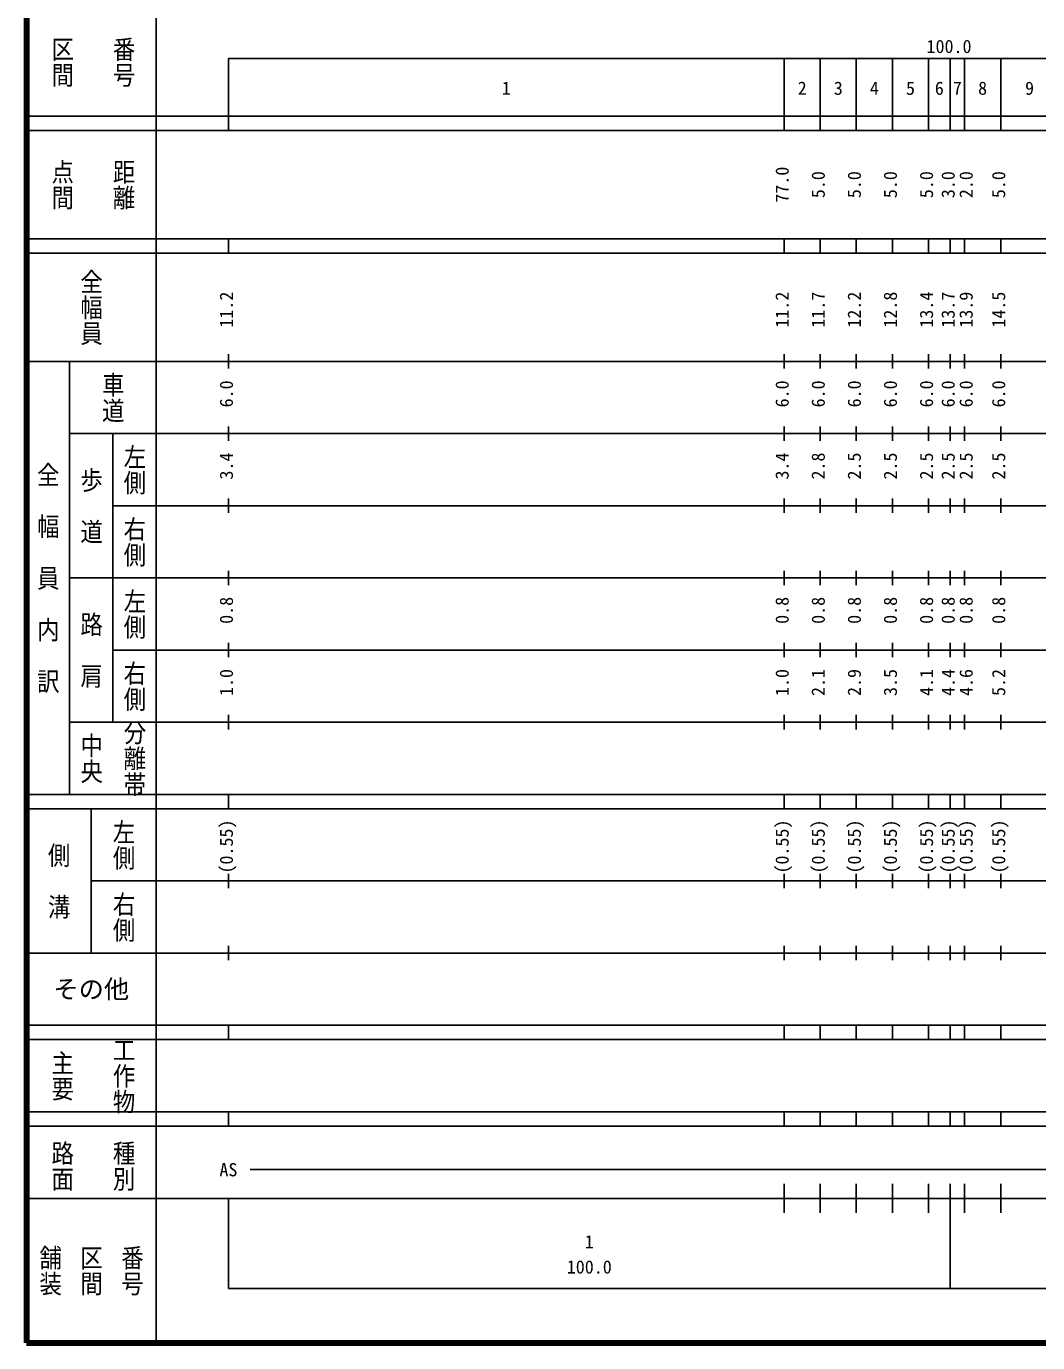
# Model space of a CAD drawing. Units: millimetres, scale not verified. Extents: x 40000 to 680000, y 20000 to 380000.
# Drawn here: x 40000 to 180125, y 20000 to 202446 of the extents above; entities that cross this region are included whole.
import ezdxf
from ezdxf.enums import TextEntityAlignment as Align

# ---------------------------------------------------------------- set-up
doc = ezdxf.new("R2010")
doc.units = ezdxf.units.MM
doc.header["$LTSCALE"] = 1000
doc.layers.add('M-TTL', color=2, linetype='Continuous', lineweight=140)
doc.layers.add('M-TTL-BAND', color=7, linetype='Continuous', lineweight=25)
doc.styles.add('@ＭＳ ゴシック', font='')
doc.styles.add('ＭＳ ゴシック', font='')
doc.styles.get('@ＭＳ ゴシック').set_extended_font_data('@MS Gothic')
doc.styles.get('ＭＳ ゴシック').set_extended_font_data('MS Gothic')

msp = doc.modelspace()

# ---------------------------------------------------------------- linework, layer by layer
at = {"layer": 'M-TTL'}
for p, q in [((40000, 380000), (40000, 20000)), ((40000, 20000), (680000, 20000))]:
    msp.add_line(p, q, dxfattribs=at)
at = {"layer": 'M-TTL-BAND'}
for p, q in [((58000, 370000), (58000, 20000)), ((68000, 198000), (579000, 198000)), ((68000, 198000), (68000, 188000)), ((145000, 188000), (145000, 198000)), ((150000, 188000), (150000, 198000)), ((155000, 188000), (155000, 198000)), ((160000, 188000), (160000, 198000)), ((165000, 188000), (165000, 198000)), ((168000, 188000), (168000, 198000)), ((170000, 188000), (170000, 198000)), ((175000, 188000), (175000, 198000)), ((40000, 190000), (579000, 190000)), ((40000, 188000), (579000, 188000)), ((40000, 173000), (579000, 173000)), ((68000, 171000), (68000, 173000)), ((145000, 171000), (145000, 173000)), ((150000, 171000), (150000, 173000)), ((155000, 171000), (155000, 173000)), ((160000, 171000), (160000, 173000)), ((165000, 171000), (165000, 173000)), ((168000, 171000), (168000, 173000)), ((170000, 171000), (170000, 173000)), ((175000, 171000), (175000, 173000)), ((40000, 171000), (579000, 171000)), ((68000, 155000), (68000, 157000)), ((145000, 155000), (145000, 157000)), ((150000, 155000), (150000, 157000)), ((155000, 155000), (155000, 157000)), ((160000, 155000), (160000, 157000)), ((165000, 155000), (165000, 157000)), ((168000, 155000), (168000, 157000)), ((170000, 155000), (170000, 157000)), ((175000, 155000), (175000, 157000)), ((40000, 156000), (579000, 156000)), ((46000, 96000), (46000, 156000)), ((46000, 146000), (579000, 146000)), ((52000, 146000), (52000, 106000)), ((68000, 145000), (68000, 147000)), ((145000, 145000), (145000, 147000)), ((150000, 145000), (150000, 147000)), ((155000, 145000), (155000, 147000)), ((160000, 145000), (160000, 147000)), ((165000, 145000), (165000, 147000)), ((168000, 145000), (168000, 147000)), ((170000, 145000), (170000, 147000)), ((175000, 145000), (175000, 147000)), ((68000, 135000), (68000, 137000)), ((145000, 135000), (145000, 137000)), ((150000, 135000), (150000, 137000)), ((155000, 135000), (155000, 137000)), ((160000, 135000), (160000, 137000)), ((165000, 135000), (165000, 137000)), ((168000, 135000), (168000, 137000)), ((170000, 135000), (170000, 137000)), ((175000, 135000), (175000, 137000)), ((52000, 136000), (579000, 136000)), ((46000, 126000), (579000, 126000)), ((68000, 125000), (68000, 127000)), ((145000, 125000), (145000, 127000)), ((150000, 125000), (150000, 127000)), ((155000, 125000), (155000, 127000)), ((160000, 125000), (160000, 127000)), ((165000, 125000), (165000, 127000)), ((168000, 125000), (168000, 127000)), ((170000, 125000), (170000, 127000)), ((175000, 125000), (175000, 127000)), ((68000, 115000), (68000, 117000)), ((145000, 115000), (145000, 117000)), ((150000, 115000), (150000, 117000)), ((155000, 115000), (155000, 117000)), ((160000, 115000), (160000, 117000)), ((165000, 115000), (165000, 117000)), ((168000, 115000), (168000, 117000)), ((170000, 115000), (170000, 117000)), ((175000, 115000), (175000, 117000)), ((52000, 116000), (579000, 116000)), ((46000, 106000), (579000, 106000)), ((68000, 105000), (68000, 107000)), ((145000, 105000), (145000, 107000)), ((150000, 105000), (150000, 107000)), ((155000, 105000), (155000, 107000)), ((160000, 105000), (160000, 107000)), ((165000, 105000), (165000, 107000)), ((168000, 105000), (168000, 107000)), ((170000, 105000), (170000, 107000)), ((175000, 105000), (175000, 107000)), ((40000, 96000), (579000, 96000)), ((68000, 94000), (68000, 96000)), ((145000, 94000), (145000, 96000)), ((150000, 94000), (150000, 96000)), ((155000, 94000), (155000, 96000)), ((160000, 94000), (160000, 96000)), ((165000, 94000), (165000, 96000)), ((168000, 94000), (168000, 96000)), ((170000, 94000), (170000, 96000)), ((175000, 94000), (175000, 96000)), ((40000, 94000), (579000, 94000)), ((49000, 94000), (49000, 74000)), ((49000, 84000), (579000, 84000)), ((68000, 83000), (68000, 85000)), ((145000, 83000), (145000, 85000)), ((150000, 83000), (150000, 85000)), ((155000, 83000), (155000, 85000)), ((160000, 83000), (160000, 85000)), ((165000, 83000), (165000, 85000)), ((168000, 83000), (168000, 85000)), ((170000, 83000), (170000, 85000)), ((175000, 83000), (175000, 85000)), ((68000, 73000), (68000, 75000)), ((145000, 73000), (145000, 75000)), ((150000, 73000), (150000, 75000)), ((155000, 73000), (155000, 75000)), ((160000, 73000), (160000, 75000)), ((165000, 73000), (165000, 75000)), ((168000, 73000), (168000, 75000)), ((170000, 73000), (170000, 75000)), ((175000, 73000), (175000, 75000)), ((40000, 74000), (579000, 74000)), ((40000, 64000), (579000, 64000)), ((68000, 62000), (68000, 64000)), ((145000, 62000), (145000, 64000)), ((150000, 62000), (150000, 64000)), ((155000, 62000), (155000, 64000)), ((160000, 62000), (160000, 64000)), ((165000, 62000), (165000, 64000)), ((168000, 62000), (168000, 64000)), ((170000, 62000), (170000, 64000)), ((175000, 62000), (175000, 64000)), ((40000, 62000), (579000, 62000)), ((40000, 52000), (579000, 52000)), ((68000, 50000), (68000, 52000)), ((145000, 50000), (145000, 52000)), ((150000, 50000), (150000, 52000)), ((155000, 50000), (155000, 52000)), ((160000, 50000), (160000, 52000)), ((165000, 50000), (165000, 52000)), ((168000, 50000), (168000, 52000)), ((170000, 50000), (170000, 52000)), ((175000, 50000), (175000, 52000)), ((40000, 50000), (579000, 50000)), ((71000, 44000), (565000, 44000)), ((145000, 38000), (145000, 42000)), ((150000, 38000), (150000, 42000)), ((155000, 38000), (155000, 42000)), ((160000, 38000), (160000, 42000)), ((165000, 38000), (165000, 42000)), ((168000, 27500), (168000, 42000)), ((170000, 38000), (170000, 42000)), ((175000, 38000), (175000, 42000)), ((40000, 40000), (579000, 40000)), ((68000, 40000), (68000, 27500)), ((68000, 27500), (579000, 27500))]:
    msp.add_line(p, q, dxfattribs=at)

# ---------------------------------------------------------------- texts
at = {"layer": 'M-TTL-BAND', "style": '@ＭＳ ゴシック', "width": 1.15}
for s, p in [('区間', (45000, 197500)), ('番号', (53500, 197500)), ('点間', (45000, 180500)), ('距離', (53500, 180500)), ('全幅員', (49000, 163500)), ('車道', (52000, 151000)), ('左側', (55000, 141000)), ('全\u3000幅\u3000員\u3000内\u3000訳', (43000, 126000)), ('歩\u3000道', (49000, 136000)), ('右側', (55000, 131000)), ('左側', (55000, 121000)), ('路\u3000肩', (49000, 116000)), ('右側', (55000, 111000)), ('分離帯', (55000, 101000)), ('中央', (49000, 101000)), ('左側', (53500, 89000)), ('側\u3000溝', (44500, 84000)), ('右側', (53500, 79000)), ('主要', (45000, 57000)), ('工作物', (53500, 57000)), ('路面', (45000, 44500)), ('種別', (53500, 44500)), ('舗装', (43333, 30000)), ('区間', (49000, 30000)), ('番号', (54667, 30000))]:
    msp.add_text(s, height=2281, rotation=270, dxfattribs=at).set_placement(p, align=Align.MIDDLE_CENTER)
at = {"layer": 'M-TTL-BAND', "style": 'ＭＳ ゴシック'}
for s, p in [('100.0', (167844, 198195)), ('1', (106500, 192405)), ('2', (147500, 192405)), ('3', (152500, 192405)), ('4', (157500, 192405)), ('5', (162500, 192405)), ('6', (166500, 192405)), ('7', (169000, 192405)), ('8', (172500, 192405)), ('9', (179000, 192405)), ('AS', (68000, 42500)), ('1', (118000, 32523)), ('100.0', (118000, 29033))]:
    msp.add_text(s, height=1833, dxfattribs=at).set_placement(p, align=Align.BOTTOM_CENTER)
for s, p in [('77.0', (146178, 180500)), ('5.0', (151178, 180500)), ('5.0', (156178, 180500)), ('5.0', (161178, 180500)), ('5.0', (166178, 180500)), ('3.0', (169178, 180500)), ('2.0', (171673, 180500)), ('5.0', (176178, 180500)), ('11.2', (69178, 163174)), ('11.2', (146178, 163174)), ('11.7', (151178, 163174)), ('12.2', (156178, 163174)), ('12.8', (161178, 163174)), ('13.4', (166178, 163174)), ('13.7', (169178, 163174)), ('13.9', (171673, 163174)), ('14.5', (176178, 163174)), ('6.0', (69178, 151500)), ('6.0', (146178, 151500)), ('6.0', (151178, 151500)), ('6.0', (156178, 151500)), ('6.0', (161178, 151500)), ('6.0', (166178, 151500)), ('6.0', (169178, 151500)), ('6.0', (171673, 151500)), ('6.0', (176178, 151500)), ('3.4', (69178, 141500)), ('3.4', (146178, 141500)), ('2.8', (151178, 141500)), ('2.5', (156178, 141500)), ('2.5', (161178, 141500)), ('2.5', (166178, 141500)), ('2.5', (169178, 141500)), ('2.5', (171673, 141500)), ('2.5', (176178, 141500)), ('0.8', (69178, 121500)), ('0.8', (146178, 121500)), ('0.8', (151178, 121500)), ('0.8', (156178, 121500)), ('0.8', (161178, 121500)), ('0.8', (166178, 121500)), ('0.8', (169178, 121500)), ('0.8', (171673, 121500)), ('0.8', (176178, 121500)), ('1.0', (69178, 111500)), ('1.0', (146178, 111500)), ('2.1', (151178, 111500)), ('2.9', (156178, 111500)), ('3.5', (161178, 111500)), ('4.1', (166178, 111500)), ('4.4', (169178, 111500)), ('4.6', (171673, 111500)), ('5.2', (176178, 111500)), ('(0.55)', (69178, 88764)), ('(0.55)', (146178, 88764)), ('(0.55)', (151178, 88764)), ('(0.55)', (156178, 88764)), ('(0.55)', (161178, 88764)), ('(0.55)', (166178, 88764)), ('(0.55)', (169178, 88764)), ('(0.55)', (171673, 88764)), ('(0.55)', (176178, 88764))]:
    msp.add_text(s, height=1833, rotation=90, dxfattribs=at).set_placement(p, align=Align.BOTTOM_CENTER)
msp.add_text('その他', height=2566, dxfattribs=at).set_placement((49000, 69000), align=Align.MIDDLE_CENTER)

doc.saveas('drawing.dxf')
